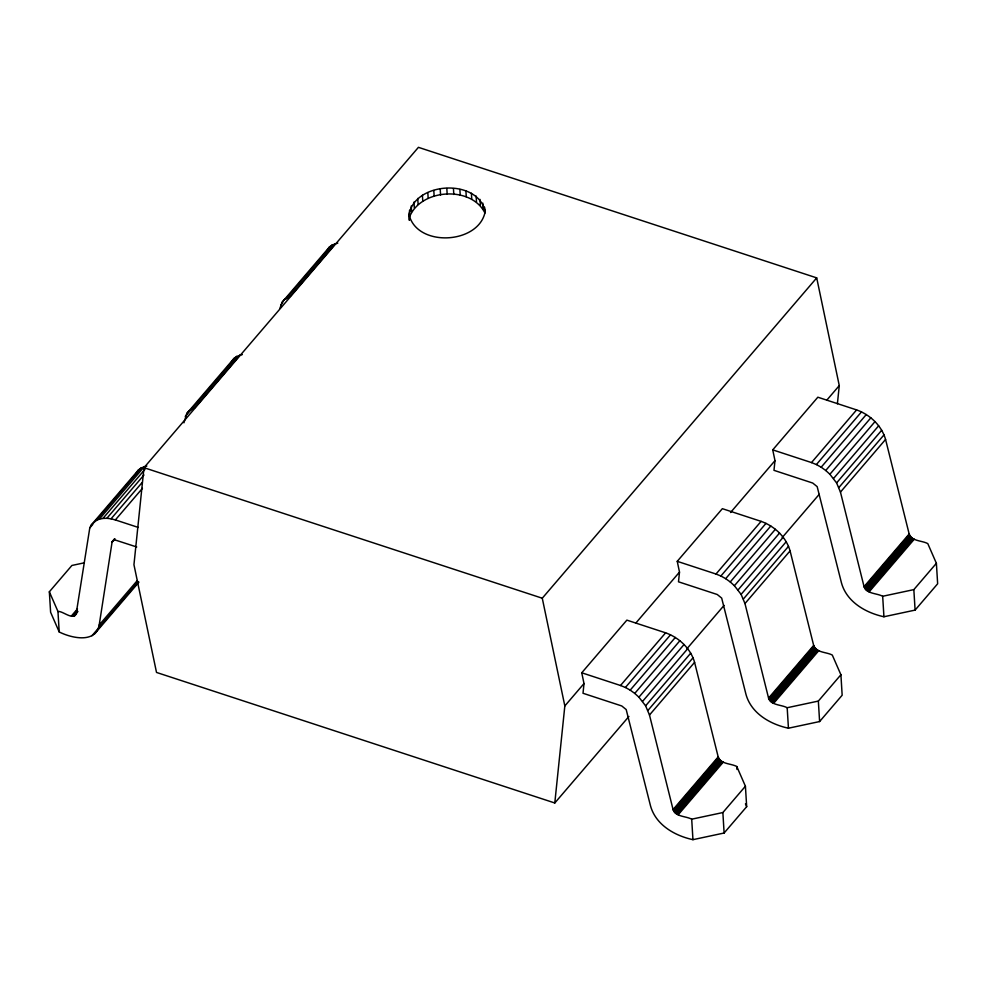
<?xml version="1.0" encoding="UTF-8"?>
<svg xmlns="http://www.w3.org/2000/svg" width="987" height="987" viewBox="0 0 987 987"><rect width="100%" height="100%" fill="white"/><g stroke="black" fill="none" stroke-linecap="round" stroke-linejoin="round"><path stroke-width="1.48" d="M837.395 403.794L839.271 385.609L816.705 277.878L418.426 147.334L143.991 467.678L133.948 564.712L156.514 672.443L554.793 802.986L628.916 716.463M554.793 802.986L564.835 705.939L542.27 598.221L816.705 277.878M584.008 683.559L583.009 693.269L621.761 705.964L626.19 709.554L650.47 805.713C655.652 824.836 674.713 835.742 692.948 839.666L724.113 833.016L746.678 806.687L745.419 786.22L736.808 766.529C731.12 763.358 720.769 764.382 718.191 756.893L694.589 662.351C690.653 648.496 679.031 637.565 665.62 632.827L626.868 620.132L581.75 672.789L584.008 683.559L564.835 705.939M679.5 572.102L678.501 581.812L717.253 594.507L721.682 598.097L745.95 694.256C751.144 713.379 770.205 724.285 788.44 728.209L819.605 721.559L842.158 695.23L840.912 674.75L832.3 655.072C826.612 651.901 816.261 652.925 813.67 645.436L790.081 550.894C786.133 537.039 774.511 526.108 761.113 521.37L722.361 508.675L677.242 561.332L679.5 572.102L636.035 622.834M774.992 460.645L773.981 470.343L812.733 483.05L817.174 486.64L841.442 582.799C846.636 601.922 865.698 612.816 883.933 616.752L915.097 610.102L937.65 583.773L936.392 563.293L927.792 543.615C922.105 540.444 911.741 541.468 909.163 533.979L885.573 439.437C881.625 425.582 870.003 414.651 856.593 409.913L817.841 397.206L772.735 449.875L774.992 460.645L730.54 512.524M409.025 214.5C414.959 181.497 477.511 178.079 485.222 211.378C479.287 244.394 416.736 247.811 409.025 214.5L409.383 220.36L409.543 210.243M83.784 562.923L71.903 565.465L49.35 591.793L50.608 612.261L59.208 631.951C71.089 637.972 95.591 643.857 99.194 625.03L112.136 541.74L113.505 540.382L115.763 540.185L136.724 546.983M183.927 422.818L186.79 413.504L234.042 358.367L236.732 356.43L242.321 354.555M146.841 466.012L141.24 467.887L138.55 469.837L91.297 524.973L89.78 527.922L76.147 613.902C72.606 620.601 62.798 610.793 57.962 611.471L49.35 591.793M279.876 308.351L282.282 302.047L329.522 246.91L332.224 244.961L337.813 243.098M409.901 216.091C421.807 188.591 471.404 185.716 484.95 213.007L484.592 207.159M134.886 475.265L138.55 469.837M230.884 362.821L234.042 358.367M325.87 252.339L329.522 246.91M89.78 527.922L92.778 524.405M91.297 524.973L96.134 520.544L141.24 467.887M185.26 416.465L236.732 356.43M280.752 304.995L282.763 302.664M285.761 299.147L332.224 244.961M96.134 520.544L99.317 519.174L144.435 466.518M239.915 355.061L194.809 407.717L188.924 411.036L186.79 413.504M335.407 243.604L290.301 296.26L284.416 299.567L282.282 302.047M99.317 519.174L102.932 518.422L145.027 469.269M102.932 518.422L106.867 518.298L143.966 474.994M106.867 518.298L111.05 518.804L142.128 482.52M111.05 518.804L115.368 519.927L142.436 488.331M112.136 541.74L114.467 538.84M111.95 542.406L114.961 538.89M71.471 615.9L77.479 608.88M72.322 616.122L77.344 610.262M73.149 616.196L77.159 611.508M73.914 616.135L77.924 611.447M74.593 615.925L76.604 613.581M99.194 625.03L137.292 580.566M91.964 635.764L97.984 628.731M98.318 628.386L138.414 581.577M94.666 633.814L138.896 582.182M826.81 400.154L839.271 385.609M581.75 672.789L620.502 685.496L665.62 632.827M677.242 561.332L715.994 574.027L761.113 521.37M772.735 449.875L811.487 462.57L856.593 409.913M620.502 685.496L625.413 687.47L670.518 634.801M715.994 574.027L720.892 576.001L766.011 523.344M811.487 462.57L816.385 464.544L861.503 411.887M625.413 687.47L630.199 690.135L675.318 637.466M720.892 576.001L725.692 578.666L770.81 526.009M816.385 464.544L821.184 467.209L866.29 414.552M630.199 690.135L634.752 693.405L679.87 640.748M725.692 578.666L730.244 581.948L775.363 529.291M821.184 467.209L825.737 470.478L870.842 417.822M745.419 786.22L722.866 812.548L691.702 819.185C686.014 816.027 675.651 817.039 673.072 809.55L649.483 715.007L645.609 705.828L638.922 697.192L684.028 644.536M840.912 674.75L818.346 701.078L787.182 707.728C781.494 704.558 771.143 705.582 768.565 698.093L744.975 603.55L741.101 594.371L734.414 585.735L779.52 533.079M936.392 563.293L913.839 589.621L882.674 596.271C876.987 593.101 866.635 594.125 864.057 586.636L840.455 492.094L836.594 482.914L829.894 474.266L875.013 421.609M687.001 648.656L724.063 605.401M782.16 537.594L819.222 494.339M642.574 701.375L687.692 648.718M738.066 589.918L783.184 537.261M833.559 478.461L878.664 425.792M645.609 705.828L690.727 653.172M741.101 594.371L786.22 541.715M836.594 482.914L881.699 430.258M647.941 710.418L693.047 657.761M743.421 598.961L788.539 546.304M838.913 487.504L884.031 434.848M649.483 715.007L694.589 662.351M744.975 603.55L790.081 550.894M840.455 492.094L885.573 439.437M673.072 809.55L718.191 756.893M768.565 698.093L813.67 645.436M864.057 586.636L909.163 533.979M673.344 810.364L718.462 757.708M768.836 698.907L813.954 646.238M864.328 587.438L909.434 534.781M673.751 811.178L718.869 758.509M769.243 699.709L814.361 647.053M864.735 588.252L909.841 535.596M674.294 811.956L719.4 759.299M769.786 700.499L814.892 647.842M865.266 589.042L910.384 536.385M674.935 812.696L720.054 760.039M770.428 701.239L815.533 648.582M865.92 589.782L911.026 537.113M675.676 813.362L720.781 760.706M771.168 701.905L816.274 649.249M866.648 590.448L911.766 537.792M676.477 813.942L721.583 761.285M771.97 702.485L817.076 649.828M867.45 591.028L912.568 538.359M677.316 814.411L722.435 761.754M772.809 702.954L817.927 650.297M868.301 591.497L913.419 538.84M678.192 814.756L723.298 762.1M773.672 703.299L818.791 650.643M869.165 591.842L914.283 539.186M143.991 467.678L542.27 598.221M115.368 519.927L138.34 527.453M825.737 470.478L829.894 474.266M730.244 581.948L734.414 585.735M634.752 693.405L638.922 697.192M745.444 803.874L746.678 806.687M913.839 589.621L915.097 610.102M882.674 596.271L883.933 616.752M818.346 701.078L819.605 721.559M787.182 707.728L788.44 728.209M736.808 766.529L736.993 769.453M722.866 812.548L724.113 833.016M691.702 819.185L692.948 839.666M482.828 203.112L483.186 208.973M479.978 199.374L480.336 205.222M476.129 196.043L476.487 201.891M471.391 193.218L471.749 199.078M465.926 190.997L466.283 196.857M459.88 189.455L460.238 195.303M453.452 188.603L453.81 194.464M446.827 188.505L447.185 194.365M440.214 189.146L440.572 195.007M433.811 190.516L434.169 196.364M427.815 192.564L428.173 198.412M422.411 195.229L422.769 201.077M417.748 198.436L418.106 204.284M413.972 202.076L414.33 207.924M411.221 206.049L411.579 211.909M57.962 611.471L59.208 631.951"/></g></svg>
